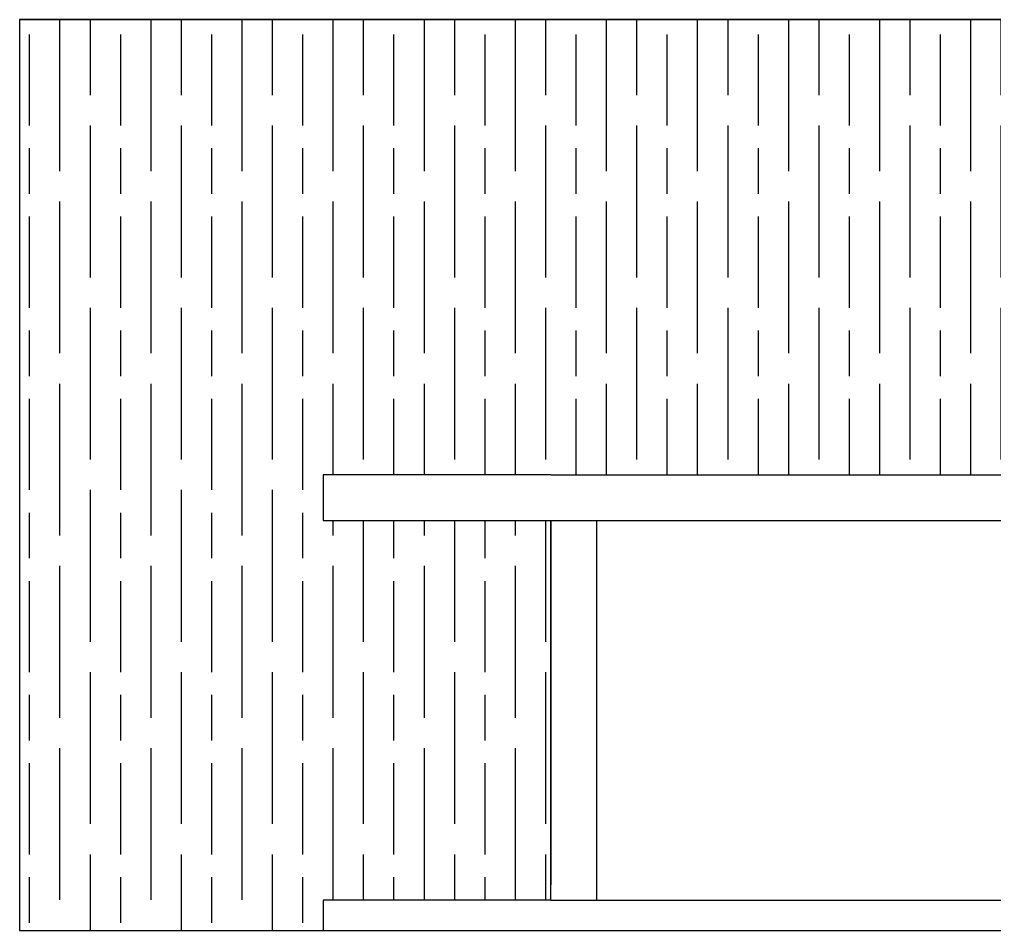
# Model space of a CAD drawing. Header units: millimetres. Extents: x 2004 to 9033, y -135 to 5682.
# Drawn here: x 7033 to 7676, y 770 to 1370 of the extents above; entities that cross this region are included whole.
import ezdxf

# ---------------------------------------------------------------- set-up
doc = ezdxf.new("R2010")
doc.units = ezdxf.units.MM

msp = doc.modelspace()

# ---------------------------------------------------------------- hatches: boundary and pattern name
at = {"transparency": 33554508}
h = msp.add_hatch(dxfattribs=at)
h.set_pattern_fill('GOST_WOOD', color=256, scale=10)
h.paths.add_polyline_path([(9033.38, 1369.89), (7033.38, 1369.89), (7033.38, 769.89), (7233.38, 769.89), (7233.38, 789.89), (7383.38, 789.89), (7383.38, 799.89), (7383.38, 1039.89), (7233.38, 1039.89), (7233.38, 1069.89), (7383.38, 1069.89), (8683.38, 1069.89), (8833.38, 1069.89), (8833.38, 1039.89), (8683.38, 1039.89), (8683.38, 789.89), (8833.38, 789.89), (8833.38, 769.89), (9033.38, 769.89)])

# ---------------------------------------------------------------- linework, layer by layer
for p, q in [((7033.38, 1369.89), (9033.38, 1369.89)), ((8014.16, 1369.89), (7033.38, 1369.89)), ((7033.38, 1369.89), (7033.38, 769.89)), ((7383.38, 1069.89), (7233.38, 1069.89)), ((7233.38, 1069.89), (7233.38, 1039.89)), ((7383.38, 1069.89), (8683.38, 1069.89)), ((7233.38, 1039.89), (8683.38, 1039.89)), ((7383.38, 789.89), (7383.38, 1039.89)), ((7383.38, 1039.89), (7383.38, 799.89)), ((7413.38, 1039.89), (7413.38, 789.89)), ((7383.38, 789.89), (7383.38, 799.89)), ((7383.38, 789.89), (7233.38, 789.89)), ((7233.38, 789.89), (7233.38, 769.89)), ((7383.38, 789.89), (7383.38, 789.89)), ((7383.38, 789.89), (8683.38, 789.89)), ((7033.38, 769.89), (9033.38, 769.89))]:
    msp.add_line(p, q)

doc.saveas('drawing.dxf')
